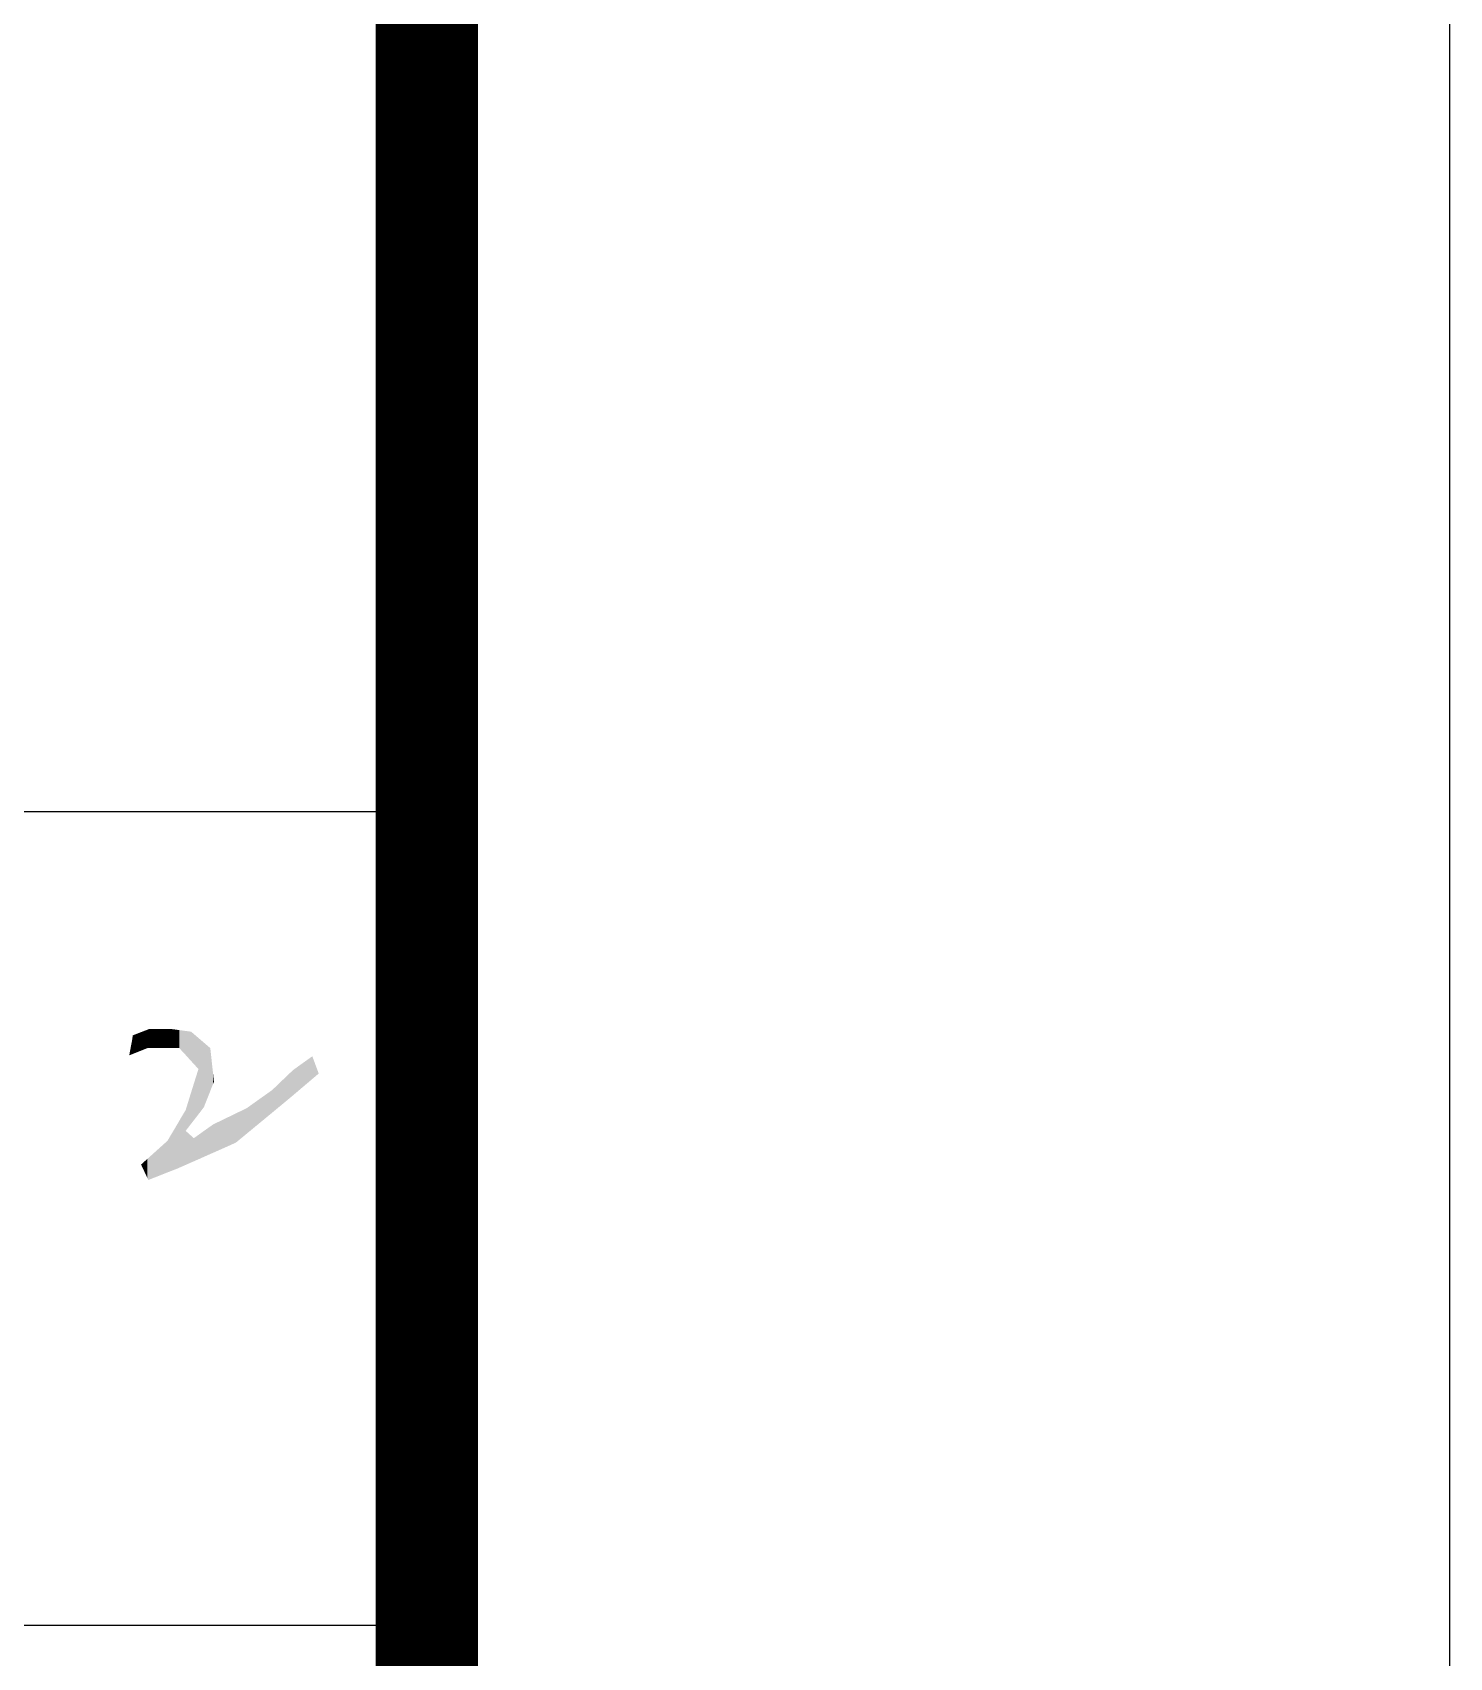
# Model space of a CAD drawing. Extents: x -2746917 to -971774, y -3334247 to -3250358.
# Drawn here: x -1221766 to -1220380, y -3308157 to -3306567 of the extents above; entities that cross this region are included whole.
import ezdxf

# ---------------------------------------------------------------- set-up
doc = ezdxf.new("R2010")
doc.units = 0
doc.header["$LTSCALE"] = 1000
doc.header["$MEASUREMENT"] = 0
doc.layers.get('0').update_dxf_attribs({"linetype": 'CONTINUOUS'})
doc.layers.add('HATCH', color=254, linetype='CONTINUOUS')
doc.layers.add('PUB_TITLE', color=4, linetype='CONTINUOUS')
doc.layers.add('yichutu', color=7, linetype='CONTINUOUS', true_color=0xffffff, plot=False)

# ---------------------------------------------------------------- blocks, each defined once
blk = doc.blocks.new('yct-891-420-89100-42000-100-2004.0')
at = {"layer": 'yichutu', "color": 7, "true_color": 0xffffff}
blk.add_lwpolyline([(0, 0), (0, 42000), (89100, 42000), (89100, 0)], close=True, dxfattribs=at)
blk = doc.blocks.new('*U3513')
for points in [[(696650.7, -16247.1), (696663.3, -16270.5), (696663.3, -16242.2)], [(696663.3, -16242.2), (696673, -16266.6), (696673, -16238.5)], [(696673, -16238.5), (696674.4, -16266.6), (696674.4, -16237.9)], [(696674.4, -16237.9), (696675.8, -16266.6), (696675.8, -16237.4)], [(696721.7, -16266.6), (696721.7, -16239.1), (696731.5, -16277.2)], [(696731.5, -16277.2), (696731.5, -16240.4), (696739.8, -16286.4)], [(696739.8, -16286.4), (696739.8, -16241.5), (696744, -16291)], [(696744, -16291), (696744, -16245.1), (696751, -16298.6)], [(696649.4, -16255.5), (696650.7, -16275.5), (696650.7, -16247.1)], [(696895.8, -16300), (696925, -16313.8), (696925, -16279.1)], [(696739.8, -16334.3), (696744, -16376.9), (696744, -16320.9)], [(696744, -16320.9), (696751, -16367.8), (696751, -16298.6)], [(696863.8, -16330.6), (696888.8, -16344.5), (696888.8, -16306.6)], [(696888.8, -16306.6), (696895.8, -16338.6), (696895.8, -16300)], [(696731.5, -16361.2), (696739.8, -16382.3), (696739.8, -16334.3)], [(696824.8, -16358.4), (696863.8, -16365.2), (696863.8, -16330.6)], [(696721.7, -16377.7), (696731.5, -16445.2), (696731.5, -16361.2)], [(696774.7, -16382.7), (696808.1, -16411.2), (696808.1, -16366.5)], [(696808.1, -16366.5), (696824.8, -16397.4), (696824.8, -16358.4)], [(696709.2, -16399), (696720.4, -16450.2), (696720.4, -16380.1)], [(696720.4, -16380.1), (696721.7, -16449.5), (696721.7, -16377.7)], [(696751, -16399.3), (696759.3, -16432.9), (696759.3, -16393.3)], [(696759.3, -16393.3), (696769.1, -16428.5), (696769.1, -16386.4)], [(696769.1, -16386.4), (696773.3, -16426.7), (696773.3, -16383.4)], [(696773.3, -16383.4), (696774.7, -16426.1), (696774.7, -16382.7)], [(696675.8, -16433.4), (696703.6, -16456.7), (696703.6, -16408.4)], [(696703.6, -16408.4), (696709.2, -16454.5), (696709.2, -16399)], [(696744, -16404.3), (696751, -16436.6), (696751, -16399.3)], [(696663.3, -16444.6), (696673, -16465.3), (696673, -16435.9)], [(696673, -16435.9), (696674.4, -16468.2), (696674.4, -16434.6)], [(696673, -16465.3), (696673, -16435.9), (696674.4, -16468.2)], [(696674.4, -16434.6), (696675.8, -16467.7), (696675.8, -16433.4)]]:
    blk.add_solid(points)
at = {"extrusion": (0, 0, -1)}
for points in [[(-696663.3, -16270.5), (-696663.3, -16242.2), (-696673, -16266.6)], [(-696673, -16266.6), (-696673, -16238.5), (-696674.4, -16266.6)], [(-696674.4, -16266.6), (-696674.4, -16237.9), (-696675.8, -16266.6)], [(-696675.8, -16266.6), (-696675.8, -16237.4), (-696703.6, -16266.6)], [(-696675.8, -16237.4), (-696703.6, -16266.6), (-696703.6, -16237.4)], [(-696703.6, -16266.6), (-696703.6, -16237.4), (-696709.2, -16266.6)], [(-696703.6, -16237.4), (-696709.2, -16266.6), (-696709.2, -16237.4)], [(-696709.2, -16266.6), (-696709.2, -16237.4), (-696720.4, -16266.6)], [(-696709.2, -16237.4), (-696720.4, -16266.6), (-696720.4, -16238.9)], [(-696720.4, -16266.6), (-696720.4, -16238.9), (-696721.7, -16266.6)], [(-696720.4, -16238.9), (-696721.7, -16266.6), (-696721.7, -16239.1)], [(-696721.7, -16239.1), (-696731.5, -16277.2), (-696731.5, -16240.4)], [(-696731.5, -16240.4), (-696739.8, -16286.4), (-696739.8, -16241.5)], [(-696739.8, -16241.5), (-696744, -16291), (-696744, -16245.1)], [(-696744, -16245.1), (-696751, -16298.6), (-696751, -16251.1)], [(-696645.2, -16277.7), (-696649.4, -16276), (-696649.4, -16255.5)], [(-696649.4, -16276), (-696649.4, -16255.5), (-696650.7, -16275.5)], [(-696650.7, -16275.5), (-696650.7, -16247.1), (-696663.3, -16270.5)], [(-696751, -16367.8), (-696751, -16251.1), (-696759.3, -16357)], [(-696751, -16251.1), (-696759.3, -16357), (-696759.3, -16258.2)], [(-696759.3, -16357), (-696759.3, -16258.2), (-696769.1, -16332.2)], [(-696759.3, -16258.2), (-696769.1, -16332.2), (-696769.1, -16266.6)], [(-696769.1, -16332.2), (-696769.1, -16266.6), (-696773.3, -16321.6)], [(-696769.1, -16266.6), (-696773.3, -16321.6), (-696773.3, -16305.2)], [(-696925, -16313.8), (-696925, -16279.1), (-696934.8, -16305.5)], [(-696744, -16376.9), (-696744, -16320.9), (-696751, -16367.8)], [(-696773.3, -16321.6), (-696773.3, -16305.2), (-696774.7, -16318)], [(-696888.8, -16344.5), (-696888.8, -16306.6), (-696895.8, -16338.6)], [(-696895.8, -16338.6), (-696895.8, -16300), (-696925, -16313.8)], [(-696739.8, -16382.3), (-696739.8, -16334.3), (-696744, -16376.9)], [(-696863.8, -16365.2), (-696863.8, -16330.6), (-696888.8, -16344.5)], [(-696731.5, -16393.1), (-696731.5, -16361.2), (-696739.8, -16382.3)], [(-696808.1, -16411.2), (-696808.1, -16366.5), (-696824.8, -16397.4)], [(-696824.8, -16397.4), (-696824.8, -16358.4), (-696863.8, -16365.2)], [(-696720.4, -16450.2), (-696720.4, -16380.1), (-696721.7, -16449.5)], [(-696721.7, -16449.5), (-696721.7, -16377.7), (-696731.5, -16445.2)], [(-696731.5, -16445.2), (-696731.5, -16393.1), (-696739.8, -16441.5)], [(-696731.5, -16393.1), (-696739.8, -16441.5), (-696739.8, -16400.6)], [(-696759.3, -16432.9), (-696759.3, -16393.3), (-696769.1, -16428.5)], [(-696769.1, -16428.5), (-696769.1, -16386.4), (-696773.3, -16426.7)], [(-696773.3, -16426.7), (-696773.3, -16383.4), (-696774.7, -16426.1)], [(-696774.7, -16426.1), (-696774.7, -16382.7), (-696808.1, -16411.2)], [(-696703.6, -16456.7), (-696703.6, -16408.4), (-696709.2, -16454.5)], [(-696709.2, -16454.5), (-696709.2, -16399), (-696720.4, -16450.2)], [(-696739.8, -16441.5), (-696739.8, -16400.6), (-696744, -16439.7)], [(-696739.8, -16400.6), (-696744, -16439.7), (-696744, -16404.3)], [(-696744, -16439.7), (-696744, -16404.3), (-696751, -16436.6)], [(-696751, -16436.6), (-696751, -16399.3), (-696759.3, -16432.9)], [(-696674.4, -16468.2), (-696674.4, -16434.6), (-696675.8, -16467.7)], [(-696675.8, -16467.7), (-696675.8, -16433.4), (-696703.6, -16456.7)]]:
    blk.add_solid(points, dxfattribs=at)
blk = doc.blocks.new('A$C440D491C')
at = {"layer": 'PUB_TITLE', "color": 4}
for p, q in [((82878.9, 8843.4), (88110.9, 8843.4)), ((82878.9, 8047.5), (88110.9, 8047.5))]:
    blk.add_line(p, q, dxfattribs=at)
at = {"layer": 'PUB_TITLE'}
blk.add_lwpolyline([(0, 0), (0, 42000), (89100, 42000), (89100, 0)], close=True, dxfattribs=at)
at = {"layer": 'PUB_TITLE', "const_width": 100}
blk.add_lwpolyline([(88100, 1000), (88100, 41000), (713.3, 41000), (713.3, 1000), (88100, 1000)], dxfattribs=at)
at = {"layer": 'PUB_TITLE', "color": 4, "const_width": 35.2}
blk.add_lwpolyline([(82878.9, 6514.4), (88110.9, 6514.4), (88110.9, 12881.9), (82878.9, 12881.9)], close=True, dxfattribs=at)
at = {"layer": 'HATCH', "xscale": 0.6400000001303852, "yscale": 0.6399999996647239, "zscale": 0.6399999999999864}
blk.add_blockref('*U3513', (-358044.1, 19022.6), dxfattribs=at)

msp = doc.modelspace()

# ---------------------------------------------------------------- block references
at = {"ltscale": 1.5}
msp.add_blockref('A$C440D491C', (-1309480.26, -3316173.05), dxfattribs=at)
at = {"layer": 'yichutu'}
msp.add_blockref('yct-891-420-89100-42000-100-2004.0', (-1309480.26, -3316173.05), dxfattribs=at)

doc.saveas('drawing.dxf')
